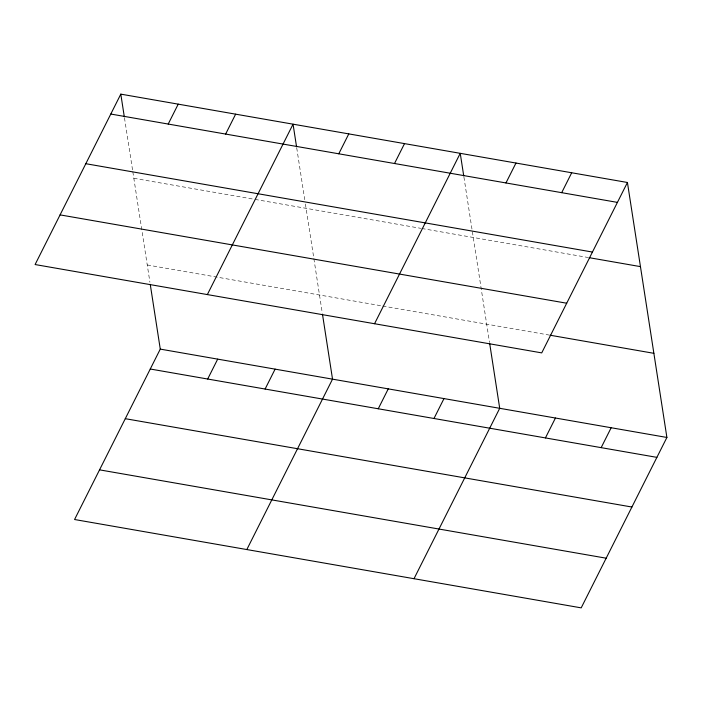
<?xml version="1.0" encoding="UTF-8"?>
<svg xmlns="http://www.w3.org/2000/svg" width="702" height="702" viewBox="0 0 702 702"><rect width="100%" height="100%" fill="white"/><g stroke="black" fill="none" stroke-linecap="round" stroke-linejoin="round"><path stroke-width="0.53" stroke-dasharray="3.51 2.63" d="M133.828 178.282L253.984 199.236M255.045 199.421L420.752 228.317M421.823 228.501L587.943 257.467M147.244 264.97L381.66 305.844M382.73 306.037L548.85 335.003M463.917 177.062L489.531 342.497M296.727 147.911L304.747 199.684M305.414 204.001L322.341 313.346M124.482 117.875L132.66 170.726M132.827 171.806L149.921 282.23"/><path stroke-width="1.05" d="M120.805 94.138L35.1 264.54L541.725 352.887L627.43 182.485L120.805 94.138L124.307 116.795M168.208 124.052L178.22 104.15M225.632 134.064L235.635 114.163M150.254 284.389L160.275 349.113L74.57 519.515L581.195 607.862L666.9 437.46L627.43 182.485M207.353 294.577L293.059 124.175L296.56 146.832M207.678 379.027L217.69 359.126M338.776 153.799L348.789 133.898M265.102 389.04L275.105 369.138M394.506 163.513L404.519 143.612M246.823 549.552L332.529 379.15L322.508 314.426M374.543 323.736L460.24 153.326L463.75 175.983M378.246 408.775L388.259 388.864M505.958 182.95L515.97 163.048M433.976 418.489L443.989 398.587M561.688 192.673L571.7 172.762M414.013 578.711L499.71 408.301L489.698 343.576M545.428 437.925L555.44 418.023M601.158 447.639L611.17 427.737M110.793 114.04L617.418 202.387M85.811 163.706L592.444 252.053M589.013 257.652L640.452 266.628M60.082 214.882L566.707 303.22M549.92 335.187L653.878 353.317M160.275 349.113L666.9 437.46M150.263 369.015L656.888 457.362M125.281 418.682L631.914 507.028M99.552 469.849L606.177 558.195"/></g></svg>
